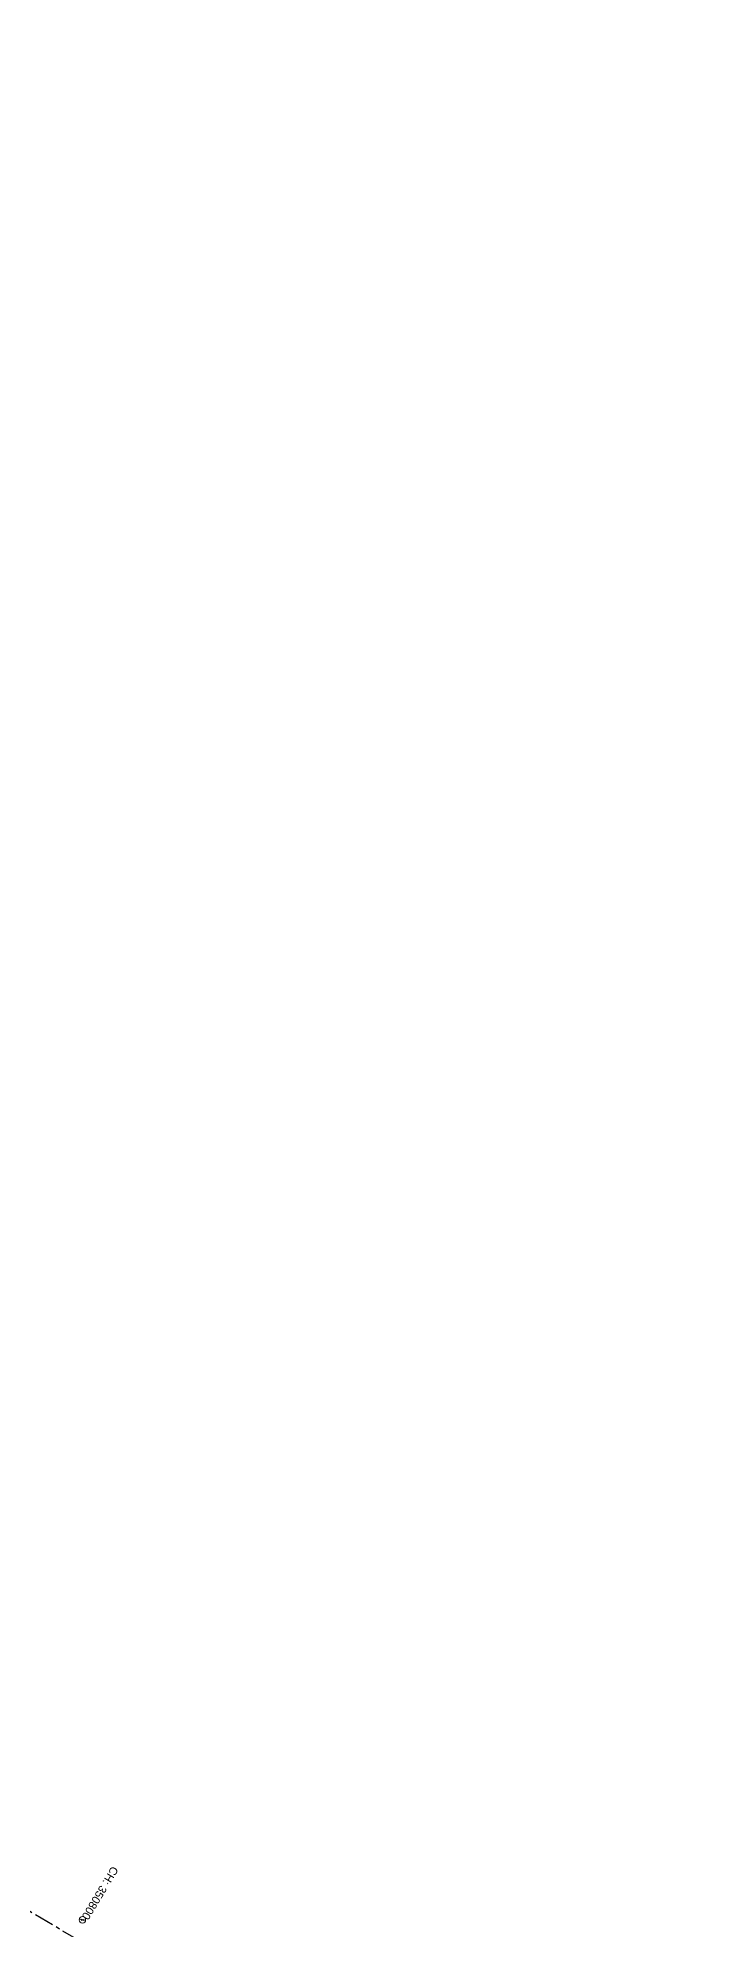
# Model space of a CAD drawing. Header units: metres. Extents: x 593168 to 611286, y 3401475 to 3412398.
# Drawn here: x 601991 to 602197, y 3407081 to 3407672 of the extents above; entities that cross this region are included whole.
import ezdxf

# ---------------------------------------------------------------- set-up
doc = ezdxf.new("R2010")
doc.units = ezdxf.units.M
doc.header["$MEASUREMENT"] = 0
doc.linetypes.add('CENTER', pattern=[2, 1.25, -0.25, 0.25, -0.25])
doc.layers.add('Electric Pole', color=251, linetype='Continuous', lineweight=0)
doc.layers.add('Existing IR Chainage', color=7, linetype='Continuous', lineweight=0)
doc.layers.add('Existing Railway Boundary', color=7, linetype='CENTER')
doc.styles.add('Style-Arial', font='arial.ttf')

# ---------------------------------------------------------------- blocks, each defined once
blk = doc.blocks.new('EP')
blk.add_hatch(color=8).paths.add_polyline_path([(-0.21, -0.05), (-0.21, 0.16), (-0.93, -0.01), (-0.31, 0.07), (-0.31, -0.19), (0.31, 0), (0.31, -0.24), (0.94, -0.01), (0.41, -0.1), (0.43, 0.15)])
at = {"color": 8}
for p, q in [((-0.93, -0.01), (-0.21, 0.16)), ((-0.31, 0.07), (-0.93, -0.01)), ((-0.31, -0.19), (-0.31, 0.07)), ((0.31, 0), (-0.31, -0.19)), ((-0.21, 0.16), (-0.21, -0.05)), ((-0.21, -0.05), (0.43, 0.15)), ((0.31, -0.24), (0.31, 0)), ((0.43, 0.15), (0.41, -0.1)), ((0.94, -0.01), (0.31, -0.24)), ((0.41, -0.1), (0.94, -0.01))]:
    blk.add_line(p, q, dxfattribs=at)
blk.add_circle((0, 0), 1, dxfattribs=at)

msp = doc.modelspace()

# ---------------------------------------------------------------- linework, layer by layer
at = {"layer": 'Existing Railway Boundary', "ltscale": 5}
msp.add_lwpolyline([(602240.837, 3406937.0674), (602116.2948, 3407010.7668), (601764.5806, 3407219.7883), (601759.3642, 3407222.2685), (601653.1238, 3407292.2946), (601441.2096, 3407415.0505), (601397.917, 3407440.7299), (601301.0475, 3407498.7265), (601241.8375, 3407534.2132), (601188.4611, 3407565.6026), (601139.5754, 3407594.3481), (601094.5264, 3407622.448), (600939.9459, 3407716.091), (600853.7892, 3407766.6119), (600798.1443, 3407818.9628), (600756.3389, 3407844.4101), (600651.5465, 3407908.0731), (600401.2293, 3408050.9686)], dxfattribs=at)

# ---------------------------------------------------------------- block references
at = {"layer": 'Electric Pole', "xscale": 0.9997078269998253, "yscale": 0.9997078269998253, "zscale": 0.9997078269998253}
msp.add_blockref('EP', (602005.2648, 3407083.8901, 258.3984), dxfattribs=at)

# ---------------------------------------------------------------- texts
at = {"layer": 'Existing IR Chainage', "color": 7, "lineweight": 0, "insert": (602005.9797, 3407084.2553), "char_height": 2.5, "attachment_point": 6, "rotation": 239.0636988, "line_spacing_factor": 0.60036, "style": 'Style-Arial'}
msp.add_mtext('CH: 350800', dxfattribs=at)

doc.saveas('drawing.dxf')
